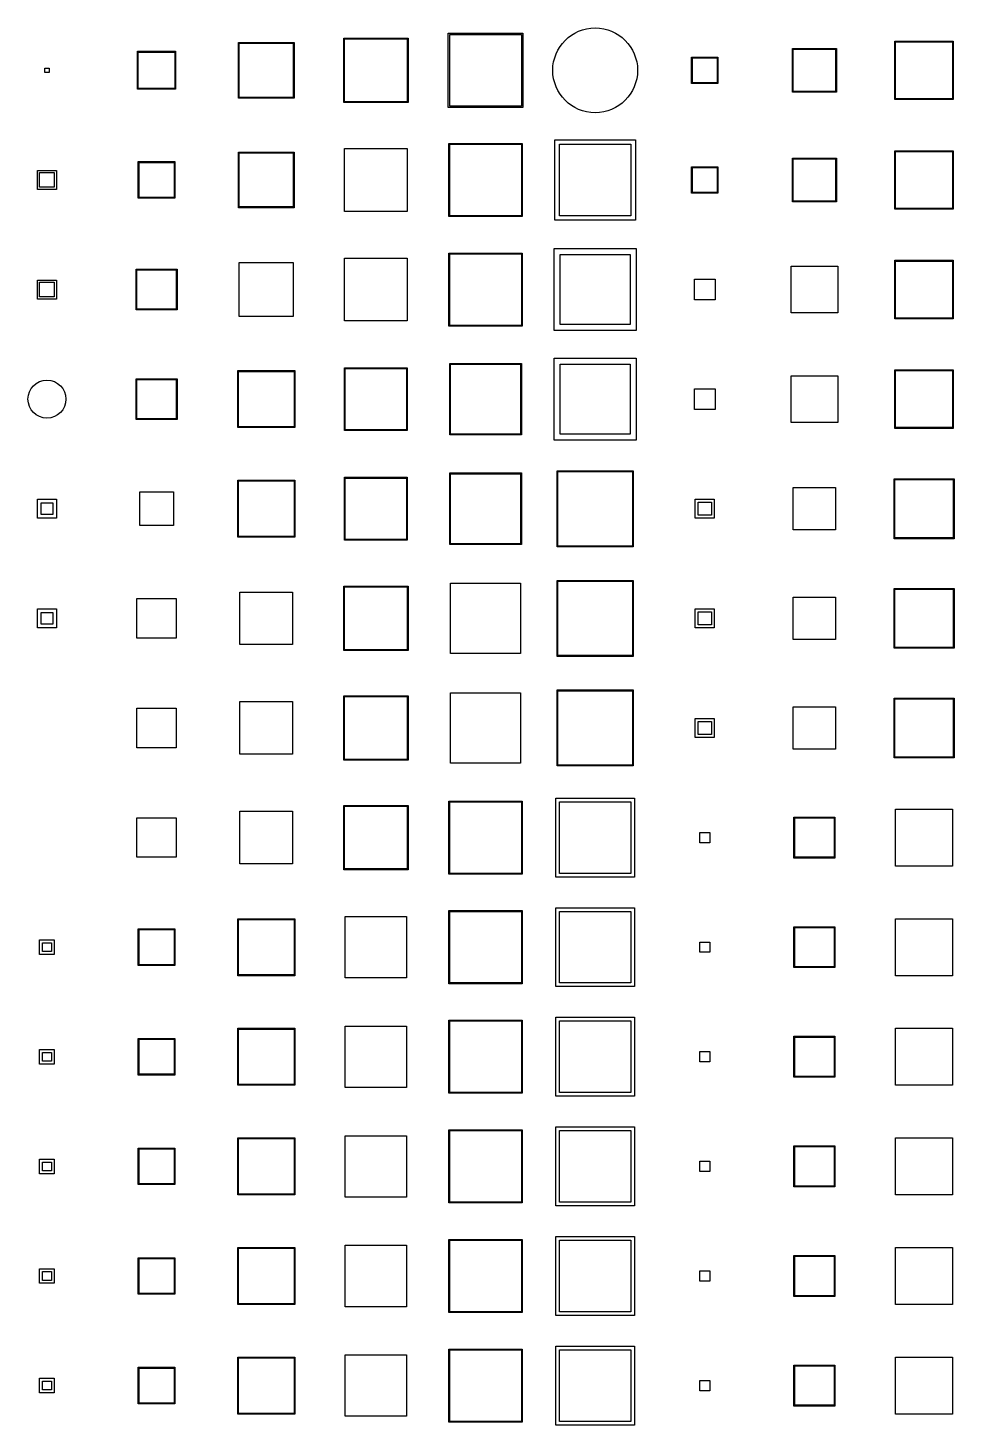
# Model space of a CAD drawing. Header units: millimetres. Extents: x -195 to 195, y -219 to 195.
# Drawn here: x 62.5 to 125.8, y -13.9 to 81.7 of the extents above; entities that cross this region are included whole.
import ezdxf

# ---------------------------------------------------------------- set-up
doc = ezdxf.new("R2010")
doc.units = ezdxf.units.MM
for name, color, linetype in [('DRILL', 6, 'Continuous'), ('M1', 1, 'Continuous'), ('M2', 30, 'Continuous'), ('M3', 5, 'Continuous'), ('M4', 3, 'Continuous')]:
    doc.layers.add(name, color=color, linetype=linetype)

msp = doc.modelspace()

# ---------------------------------------------------------------- linework, layer by layer
at = {"layer": 'DRILL'}
for centre, radius in [((101.25, 78.75), 2.9), ((63.75, 56.25), 1.3)]:
    msp.add_circle(centre, radius, dxfattribs=at)
at = {"layer": 'M1'}
for points in [[(80.6, 80.6), (80.6, 76.9), (76.9, 76.9), (76.9, 80.6)], [(88.4, 80.9), (88.4, 76.6), (84.1, 76.6), (84.1, 80.9)], [(96.2, 81.2), (96.2, 76.3), (91.3, 76.3), (91.3, 81.2)], [(125.7, 80.7), (125.7, 76.8), (121.8, 76.8), (121.8, 80.7)], [(72.5, 80), (72.5, 77.5), (70, 77.5), (70, 80)], [(109.65, 79.65), (109.65, 77.85), (107.85, 77.85), (107.85, 79.65)], [(117.7, 80.2), (117.7, 77.3), (114.8, 77.3), (114.8, 80.2)], [(63.6, 78.9), (63.9, 78.9), (63.9, 78.6), (63.6, 78.6)], [(91.25, 73.75), (96.25, 73.75), (96.25, 68.75), (91.25, 68.75)], [(103.7, 73.7), (103.7, 68.8), (98.8, 68.8), (98.8, 73.7)], [(80.6, 73.1), (80.6, 69.4), (76.9, 69.4), (76.9, 73.1)], [(88.4, 73.4), (88.4, 69.1), (84.1, 69.1), (84.1, 73.4)], [(114.8, 72.7), (117.7, 72.7), (117.7, 69.8), (114.8, 69.8)], [(125.7, 73.2), (125.7, 69.3), (121.8, 69.3), (121.8, 73.2)], [(64.25, 71.75), (64.25, 70.75), (63.25, 70.75), (63.25, 71.75)], [(72.45, 72.45), (72.45, 70.05), (70.05, 70.05), (70.05, 72.45)], [(109.65, 72.15), (109.65, 70.35), (107.85, 70.35), (107.85, 72.15)], [(91.25, 66.25), (96.25, 66.25), (96.25, 61.25), (91.25, 61.25)], [(104.05, 66.55), (104.05, 60.95), (98.45, 60.95), (98.45, 66.55)], [(72.65, 65.15), (72.65, 62.35), (69.85, 62.35), (69.85, 65.15)], [(80.6, 65.6), (80.6, 61.9), (76.9, 61.9), (76.9, 65.6)], [(88.4, 65.9), (88.4, 61.6), (84.1, 61.6), (84.1, 65.9)], [(117.85, 65.35), (117.85, 62.15), (114.65, 62.15), (114.65, 65.35)], [(121.8, 65.7), (125.7, 65.7), (125.7, 61.8), (121.8, 61.8)], [(63.25, 64.25), (64.25, 64.25), (64.25, 63.25), (63.25, 63.25)], [(109.45, 64.45), (109.45, 63.05), (108.05, 63.05), (108.05, 64.45)], [(84.15, 58.35), (88.35, 58.35), (88.35, 54.15), (84.15, 54.15)], [(96.2, 58.7), (96.2, 53.8), (91.3, 53.8), (91.3, 58.7)], [(104.05, 59.05), (104.05, 53.45), (98.45, 53.45), (98.45, 59.05)], [(72.65, 57.65), (72.65, 54.85), (69.85, 54.85), (69.85, 57.65)], [(80.7, 58.2), (80.7, 54.3), (76.8, 54.3), (76.8, 58.2)], [(114.65, 57.85), (117.85, 57.85), (117.85, 54.65), (114.65, 54.65)], [(125.7, 58.2), (125.7, 54.3), (121.8, 54.3), (121.8, 58.2)], [(109.45, 56.95), (109.45, 55.55), (108.05, 55.55), (108.05, 56.95)], [(80.7, 50.7), (80.7, 46.8), (76.8, 46.8), (76.8, 50.7)], [(88.35, 50.85), (88.35, 46.65), (84.15, 46.65), (84.15, 50.85)], [(96.2, 51.2), (96.2, 46.3), (91.3, 46.3), (91.3, 51.2)], [(103.8, 51.3), (103.8, 46.2), (98.7, 46.2), (98.7, 51.3)], [(125.75, 50.75), (125.75, 46.75), (121.75, 46.75), (121.75, 50.75)], [(72.4, 49.9), (72.4, 47.6), (70.1, 47.6), (70.1, 49.9)], [(117.7, 50.2), (117.7, 47.3), (114.8, 47.3), (114.8, 50.2)], [(64.4, 49.4), (64.4, 48.1), (63.1, 48.1), (63.1, 49.4)], [(109.4, 49.4), (109.4, 48.1), (108.1, 48.1), (108.1, 49.4)], [(76.95, 43.05), (80.55, 43.05), (80.55, 39.45), (76.95, 39.45)], [(88.4, 43.4), (88.4, 39.1), (84.1, 39.1), (84.1, 43.4)], [(91.35, 43.65), (96.15, 43.65), (96.15, 38.85), (91.35, 38.85)], [(103.8, 43.8), (103.8, 38.7), (98.7, 38.7), (98.7, 43.8)], [(121.75, 43.25), (125.75, 43.25), (125.75, 39.25), (121.75, 39.25)], [(72.6, 42.6), (72.6, 39.9), (69.9, 39.9), (69.9, 42.6)], [(117.7, 42.7), (117.7, 39.8), (114.8, 39.8), (114.8, 42.7)], [(64.4, 41.9), (64.4, 40.6), (63.1, 40.6), (63.1, 41.9)], [(109.4, 41.9), (109.4, 40.6), (108.1, 40.6), (108.1, 41.9)], [(80.55, 35.55), (80.55, 31.95), (76.95, 31.95), (76.95, 35.55)], [(84.1, 35.9), (88.4, 35.9), (88.4, 31.6), (84.1, 31.6)], [(96.15, 36.15), (96.15, 31.35), (91.35, 31.35), (91.35, 36.15)], [(103.8, 36.3), (103.8, 31.2), (98.7, 31.2), (98.7, 36.3)], [(125.75, 35.75), (125.75, 31.75), (121.75, 31.75), (121.75, 35.75)], [(72.6, 35.1), (72.6, 32.4), (69.9, 32.4), (69.9, 35.1)], [(114.8, 35.2), (117.7, 35.2), (117.7, 32.3), (114.8, 32.3)], [(109.4, 34.4), (109.4, 33.1), (108.1, 33.1), (108.1, 34.4)], [(96.25, 28.75), (96.25, 23.75), (91.25, 23.75), (91.25, 28.75)], [(103.7, 28.7), (103.7, 23.8), (98.8, 23.8), (98.8, 28.7)], [(80.55, 28.05), (80.55, 24.45), (76.95, 24.45), (76.95, 28.05)], [(88.4, 28.4), (88.4, 24.1), (84.1, 24.1), (84.1, 28.4)], [(125.7, 28.2), (125.7, 24.3), (121.8, 24.3), (121.8, 28.2)], [(72.6, 27.6), (72.6, 24.9), (69.9, 24.9), (69.9, 27.6)], [(117.65, 27.65), (117.65, 24.85), (114.85, 24.85), (114.85, 27.65)], [(109.1, 26.6), (109.1, 25.9), (108.4, 25.9), (108.4, 26.6)], [(91.25, 21.25), (96.25, 21.25), (96.25, 16.25), (91.25, 16.25)], [(103.7, 21.2), (103.7, 16.3), (98.8, 16.3), (98.8, 21.2)], [(80.7, 20.7), (80.7, 16.8), (76.8, 16.8), (76.8, 20.7)], [(88.35, 20.85), (88.35, 16.65), (84.15, 16.65), (84.15, 20.85)], [(117.65, 20.15), (117.65, 17.35), (114.85, 17.35), (114.85, 20.15)], [(125.7, 20.7), (125.7, 16.8), (121.8, 16.8), (121.8, 20.7)], [(70.05, 19.95), (72.45, 19.95), (72.45, 17.55), (70.05, 17.55)], [(64.05, 19.05), (64.05, 18.45), (63.45, 18.45), (63.45, 19.05)], [(109.1, 19.1), (109.1, 18.4), (108.4, 18.4), (108.4, 19.1)], [(96.25, 13.75), (96.25, 8.75), (91.25, 8.75), (91.25, 13.75)], [(103.7, 13.7), (103.7, 8.8), (98.8, 8.8), (98.8, 13.7)], [(72.45, 12.45), (72.45, 10.05), (70.05, 10.05), (70.05, 12.45)], [(80.7, 13.2), (80.7, 9.3), (76.8, 9.3), (76.8, 13.2)], [(84.15, 13.35), (88.35, 13.35), (88.35, 9.15), (84.15, 9.15)], [(114.85, 12.65), (117.65, 12.65), (117.65, 9.85), (114.85, 9.85)], [(125.7, 13.2), (125.7, 9.3), (121.8, 9.3), (121.8, 13.2)], [(64.05, 11.55), (64.05, 10.95), (63.45, 10.95), (63.45, 11.55)], [(109.1, 11.6), (109.1, 10.9), (108.4, 10.9), (108.4, 11.6)], [(84.15, 5.85), (88.35, 5.85), (88.35, 1.65), (84.15, 1.65)], [(96.25, 6.25), (96.25, 1.25), (91.25, 1.25), (91.25, 6.25)], [(103.7, 6.2), (103.7, 1.3), (98.8, 1.3), (98.8, 6.2)], [(70.05, 4.95), (72.45, 4.95), (72.45, 2.55), (70.05, 2.55)], [(80.7, 5.7), (80.7, 1.8), (76.8, 1.8), (76.8, 5.7)], [(117.65, 5.15), (117.65, 2.35), (114.85, 2.35), (114.85, 5.15)], [(125.7, 5.7), (125.7, 1.8), (121.8, 1.8), (121.8, 5.7)], [(64.05, 4.05), (64.05, 3.45), (63.45, 3.45), (63.45, 4.05)], [(108.4, 4.1), (109.1, 4.1), (109.1, 3.4), (108.4, 3.4)], [(80.7, -1.8), (80.7, -5.7), (76.8, -5.7), (76.8, -1.8)], [(88.35, -1.65), (88.35, -5.85), (84.15, -5.85), (84.15, -1.65)], [(96.25, -1.25), (96.25, -6.25), (91.25, -6.25), (91.25, -1.25)], [(103.7, -1.3), (103.7, -6.2), (98.8, -6.2), (98.8, -1.3)], [(125.7, -1.8), (125.7, -5.7), (121.8, -5.7), (121.8, -1.8)], [(72.45, -2.55), (72.45, -4.95), (70.05, -4.95), (70.05, -2.55)], [(117.65, -2.35), (117.65, -5.15), (114.85, -5.15), (114.85, -2.35)], [(63.45, -3.45), (64.05, -3.45), (64.05, -4.05), (63.45, -4.05)], [(109.1, -3.4), (109.1, -4.1), (108.4, -4.1), (108.4, -3.4)], [(80.7, -9.3), (80.7, -13.2), (76.8, -13.2), (76.8, -9.3)], [(84.15, -9.15), (88.35, -9.15), (88.35, -13.35), (84.15, -13.35)], [(96.25, -8.75), (96.25, -13.75), (91.25, -13.75), (91.25, -8.75)], [(103.7, -8.8), (103.7, -13.7), (98.8, -13.7), (98.8, -8.8)], [(121.8, -9.3), (125.7, -9.3), (125.7, -13.2), (121.8, -13.2)], [(72.45, -10.05), (72.45, -12.45), (70.05, -12.45), (70.05, -10.05)], [(117.65, -9.85), (117.65, -12.65), (114.85, -12.65), (114.85, -9.85)], [(64.05, -10.95), (64.05, -11.55), (63.45, -11.55), (63.45, -10.95)], [(109.1, -10.9), (109.1, -11.6), (108.4, -11.6), (108.4, -10.9)]]:
    msp.add_lwpolyline(points, close=True, dxfattribs=at)
at = {"layer": 'M2'}
for points in [[(96.3, 81.3), (96.3, 76.2), (91.2, 76.2), (91.2, 81.3)], [(80.65, 80.65), (80.65, 76.85), (76.85, 76.85), (76.85, 80.65)], [(88.45, 80.95), (88.45, 76.55), (84.05, 76.55), (84.05, 80.95)], [(125.75, 80.75), (125.75, 76.75), (121.75, 76.75), (121.75, 80.75)], [(72.55, 80.05), (72.55, 77.45), (69.95, 77.45), (69.95, 80.05)], [(109.6, 79.6), (109.6, 77.9), (107.9, 77.9), (107.9, 79.6)], [(117.75, 80.25), (117.75, 77.25), (114.75, 77.25), (114.75, 80.25)], [(63.6, 78.9), (63.9, 78.9), (63.9, 78.6), (63.6, 78.6)], [(91.3, 73.7), (96.2, 73.7), (96.2, 68.8), (91.3, 68.8)], [(104, 74), (104, 68.5), (98.5, 68.5), (98.5, 74)], [(80.65, 73.15), (80.65, 69.35), (76.85, 69.35), (76.85, 73.15)], [(88.4, 73.4), (88.4, 69.1), (84.1, 69.1), (84.1, 73.4)], [(114.75, 72.75), (117.75, 72.75), (117.75, 69.75), (114.75, 69.75)], [(125.75, 73.25), (125.75, 69.25), (121.75, 69.25), (121.75, 73.25)], [(64.4, 71.9), (64.4, 70.6), (63.1, 70.6), (63.1, 71.9)], [(72.5, 72.5), (72.5, 70), (70, 70), (70, 72.5)], [(109.6, 72.1), (109.6, 70.4), (107.9, 70.4), (107.9, 72.1)], [(91.3, 66.2), (96.2, 66.2), (96.2, 61.3), (91.3, 61.3)], [(103.65, 66.15), (103.65, 61.35), (98.85, 61.35), (98.85, 66.15)], [(72.6, 65.1), (72.6, 62.4), (69.9, 62.4), (69.9, 65.1)], [(80.6, 65.6), (80.6, 61.9), (76.9, 61.9), (76.9, 65.6)], [(88.4, 65.9), (88.4, 61.6), (84.1, 61.6), (84.1, 65.9)], [(117.85, 65.35), (117.85, 62.15), (114.65, 62.15), (114.65, 65.35)], [(121.75, 65.75), (125.75, 65.75), (125.75, 61.75), (121.75, 61.75)], [(63.1, 64.4), (64.4, 64.4), (64.4, 63.1), (63.1, 63.1)], [(109.45, 64.45), (109.45, 63.05), (108.05, 63.05), (108.05, 64.45)], [(84.1, 58.4), (88.4, 58.4), (88.4, 54.1), (84.1, 54.1)], [(96.15, 58.65), (96.15, 53.85), (91.35, 53.85), (91.35, 58.65)], [(103.65, 58.65), (103.65, 53.85), (98.85, 53.85), (98.85, 58.65)], [(72.6, 57.6), (72.6, 54.9), (69.9, 54.9), (69.9, 57.6)], [(80.65, 58.15), (80.65, 54.35), (76.85, 54.35), (76.85, 58.15)], [(114.65, 57.85), (117.85, 57.85), (117.85, 54.65), (114.65, 54.65)], [(125.75, 58.25), (125.75, 54.25), (121.75, 54.25), (121.75, 58.25)], [(109.45, 56.95), (109.45, 55.55), (108.05, 55.55), (108.05, 56.95)], [(88.4, 50.9), (88.4, 46.6), (84.1, 46.6), (84.1, 50.9)], [(96.15, 51.15), (96.15, 46.35), (91.35, 46.35), (91.35, 51.15)], [(103.85, 51.35), (103.85, 46.15), (98.65, 46.15), (98.65, 51.35)], [(125.8, 50.8), (125.8, 46.7), (121.7, 46.7), (121.7, 50.8)], [(72.4, 49.9), (72.4, 47.6), (70.1, 47.6), (70.1, 49.9)], [(80.65, 50.65), (80.65, 46.85), (76.85, 46.85), (76.85, 50.65)], [(117.7, 50.2), (117.7, 47.3), (114.8, 47.3), (114.8, 50.2)], [(64.15, 49.15), (64.15, 48.35), (63.35, 48.35), (63.35, 49.15)], [(109.2, 49.2), (109.2, 48.3), (108.3, 48.3), (108.3, 49.2)], [(76.95, 43.05), (80.55, 43.05), (80.55, 39.45), (76.95, 39.45)], [(88.45, 43.45), (88.45, 39.05), (84.05, 39.05), (84.05, 43.45)], [(91.35, 43.65), (96.15, 43.65), (96.15, 38.85), (91.35, 38.85)], [(103.85, 43.85), (103.85, 38.65), (98.65, 38.65), (98.65, 43.85)], [(121.7, 43.3), (125.8, 43.3), (125.8, 39.2), (121.7, 39.2)], [(72.6, 42.6), (72.6, 39.9), (69.9, 39.9), (69.9, 42.6)], [(117.7, 42.7), (117.7, 39.8), (114.8, 39.8), (114.8, 42.7)], [(64.15, 41.65), (64.15, 40.85), (63.35, 40.85), (63.35, 41.65)], [(109.2, 41.7), (109.2, 40.8), (108.3, 40.8), (108.3, 41.7)], [(103.85, 36.35), (103.85, 31.15), (98.65, 31.15), (98.65, 36.35)], [(80.55, 35.55), (80.55, 31.95), (76.95, 31.95), (76.95, 35.55)], [(84.05, 35.95), (88.45, 35.95), (88.45, 31.55), (84.05, 31.55)], [(96.15, 36.15), (96.15, 31.35), (91.35, 31.35), (91.35, 36.15)], [(125.8, 35.8), (125.8, 31.7), (121.7, 31.7), (121.7, 35.8)], [(72.6, 35.1), (72.6, 32.4), (69.9, 32.4), (69.9, 35.1)], [(114.8, 35.2), (117.7, 35.2), (117.7, 32.3), (114.8, 32.3)], [(109.2, 34.2), (109.2, 33.3), (108.3, 33.3), (108.3, 34.2)], [(96.2, 28.7), (96.2, 23.8), (91.3, 23.8), (91.3, 28.7)], [(103.95, 28.95), (103.95, 23.55), (98.55, 23.55), (98.55, 28.95)], [(80.55, 28.05), (80.55, 24.45), (76.95, 24.45), (76.95, 28.05)], [(88.45, 28.45), (88.45, 24.05), (84.05, 24.05), (84.05, 28.45)], [(125.7, 28.2), (125.7, 24.3), (121.8, 24.3), (121.8, 28.2)], [(72.6, 27.6), (72.6, 24.9), (69.9, 24.9), (69.9, 27.6)], [(117.6, 27.6), (117.6, 24.9), (114.9, 24.9), (114.9, 27.6)], [(109.1, 26.6), (109.1, 25.9), (108.4, 25.9), (108.4, 26.6)], [(91.3, 21.2), (96.2, 21.2), (96.2, 16.3), (91.3, 16.3)], [(103.95, 21.45), (103.95, 16.05), (98.55, 16.05), (98.55, 21.45)], [(80.65, 20.65), (80.65, 16.85), (76.85, 16.85), (76.85, 20.65)], [(88.35, 20.85), (88.35, 16.65), (84.15, 16.65), (84.15, 20.85)], [(117.6, 20.1), (117.6, 17.4), (114.9, 17.4), (114.9, 20.1)], [(125.7, 20.7), (125.7, 16.8), (121.8, 16.8), (121.8, 20.7)], [(64.25, 19.25), (64.25, 18.25), (63.25, 18.25), (63.25, 19.25)], [(70, 20), (72.5, 20), (72.5, 17.5), (70, 17.5)], [(109.1, 19.1), (109.1, 18.4), (108.4, 18.4), (108.4, 19.1)], [(96.2, 13.7), (96.2, 8.8), (91.3, 8.8), (91.3, 13.7)], [(103.95, 13.95), (103.95, 8.55), (98.55, 8.55), (98.55, 13.95)], [(72.5, 12.5), (72.5, 10), (70, 10), (70, 12.5)], [(80.65, 13.15), (80.65, 9.35), (76.85, 9.35), (76.85, 13.15)], [(84.15, 13.35), (88.35, 13.35), (88.35, 9.15), (84.15, 9.15)], [(114.9, 12.6), (117.6, 12.6), (117.6, 9.9), (114.9, 9.9)], [(125.7, 13.2), (125.7, 9.3), (121.8, 9.3), (121.8, 13.2)], [(64.25, 11.75), (64.25, 10.75), (63.25, 10.75), (63.25, 11.75)], [(109.1, 11.6), (109.1, 10.9), (108.4, 10.9), (108.4, 11.6)], [(84.15, 5.85), (88.35, 5.85), (88.35, 1.65), (84.15, 1.65)], [(96.2, 6.2), (96.2, 1.3), (91.3, 1.3), (91.3, 6.2)], [(103.95, 6.45), (103.95, 1.05), (98.55, 1.05), (98.55, 6.45)], [(70, 5), (72.5, 5), (72.5, 2.5), (70, 2.5)], [(80.65, 5.65), (80.65, 1.85), (76.85, 1.85), (76.85, 5.65)], [(117.6, 5.1), (117.6, 2.4), (114.9, 2.4), (114.9, 5.1)], [(125.7, 5.7), (125.7, 1.8), (121.8, 1.8), (121.8, 5.7)], [(64.25, 4.25), (64.25, 3.25), (63.25, 3.25), (63.25, 4.25)], [(108.4, 4.1), (109.1, 4.1), (109.1, 3.4), (108.4, 3.4)], [(80.65, -1.85), (80.65, -5.65), (76.85, -5.65), (76.85, -1.85)], [(88.35, -1.65), (88.35, -5.85), (84.15, -5.85), (84.15, -1.65)], [(96.2, -1.3), (96.2, -6.2), (91.3, -6.2), (91.3, -1.3)], [(103.95, -1.05), (103.95, -6.45), (98.55, -6.45), (98.55, -1.05)], [(125.7, -1.8), (125.7, -5.7), (121.8, -5.7), (121.8, -1.8)], [(72.5, -2.5), (72.5, -5), (70, -5), (70, -2.5)], [(117.6, -2.4), (117.6, -5.1), (114.9, -5.1), (114.9, -2.4)], [(63.25, -3.25), (64.25, -3.25), (64.25, -4.25), (63.25, -4.25)], [(109.1, -3.4), (109.1, -4.1), (108.4, -4.1), (108.4, -3.4)], [(103.95, -8.55), (103.95, -13.95), (98.55, -13.95), (98.55, -8.55)], [(80.65, -9.35), (80.65, -13.15), (76.85, -13.15), (76.85, -9.35)], [(84.15, -9.15), (88.35, -9.15), (88.35, -13.35), (84.15, -13.35)], [(96.2, -8.8), (96.2, -13.7), (91.3, -13.7), (91.3, -8.8)], [(121.8, -9.3), (125.7, -9.3), (125.7, -13.2), (121.8, -13.2)], [(72.5, -10), (72.5, -12.5), (70, -12.5), (70, -10)], [(117.6, -9.9), (117.6, -12.6), (114.9, -12.6), (114.9, -9.9)], [(64.25, -10.75), (64.25, -11.75), (63.25, -11.75), (63.25, -10.75)], [(109.1, -10.9), (109.1, -11.6), (108.4, -11.6), (108.4, -10.9)]]:
    msp.add_lwpolyline(points, close=True, dxfattribs=at)
at = {"layer": 'M3'}
for points in [[(80.6, 80.6), (80.6, 76.9), (76.9, 76.9), (76.9, 80.6)], [(88.4, 80.9), (88.4, 76.6), (84.1, 76.6), (84.1, 80.9)], [(96.2, 81.2), (96.2, 76.3), (91.3, 76.3), (91.3, 81.2)], [(125.7, 80.7), (125.7, 76.8), (121.8, 76.8), (121.8, 80.7)], [(72.5, 80), (72.5, 77.5), (70, 77.5), (70, 80)], [(109.65, 79.65), (109.65, 77.85), (107.85, 77.85), (107.85, 79.65)], [(117.7, 80.2), (117.7, 77.3), (114.8, 77.3), (114.8, 80.2)], [(63.6, 78.9), (63.9, 78.9), (63.9, 78.6), (63.6, 78.6)], [(91.25, 73.75), (96.25, 73.75), (96.25, 68.75), (91.25, 68.75)], [(103.7, 73.7), (103.7, 68.8), (98.8, 68.8), (98.8, 73.7)], [(80.6, 73.1), (80.6, 69.4), (76.9, 69.4), (76.9, 73.1)], [(88.4, 73.4), (88.4, 69.1), (84.1, 69.1), (84.1, 73.4)], [(114.8, 72.7), (117.7, 72.7), (117.7, 69.8), (114.8, 69.8)], [(125.7, 73.2), (125.7, 69.3), (121.8, 69.3), (121.8, 73.2)], [(64.25, 71.75), (64.25, 70.75), (63.25, 70.75), (63.25, 71.75)], [(72.45, 72.45), (72.45, 70.05), (70.05, 70.05), (70.05, 72.45)], [(109.65, 72.15), (109.65, 70.35), (107.85, 70.35), (107.85, 72.15)], [(91.25, 66.25), (96.25, 66.25), (96.25, 61.25), (91.25, 61.25)], [(104.05, 66.55), (104.05, 60.95), (98.45, 60.95), (98.45, 66.55)], [(72.65, 65.15), (72.65, 62.35), (69.85, 62.35), (69.85, 65.15)], [(80.6, 65.6), (80.6, 61.9), (76.9, 61.9), (76.9, 65.6)], [(88.4, 65.9), (88.4, 61.6), (84.1, 61.6), (84.1, 65.9)], [(117.85, 65.35), (117.85, 62.15), (114.65, 62.15), (114.65, 65.35)], [(121.8, 65.7), (125.7, 65.7), (125.7, 61.8), (121.8, 61.8)], [(63.25, 64.25), (64.25, 64.25), (64.25, 63.25), (63.25, 63.25)], [(109.45, 64.45), (109.45, 63.05), (108.05, 63.05), (108.05, 64.45)], [(84.15, 58.35), (88.35, 58.35), (88.35, 54.15), (84.15, 54.15)], [(96.2, 58.7), (96.2, 53.8), (91.3, 53.8), (91.3, 58.7)], [(104.05, 59.05), (104.05, 53.45), (98.45, 53.45), (98.45, 59.05)], [(72.65, 57.65), (72.65, 54.85), (69.85, 54.85), (69.85, 57.65)], [(80.7, 58.2), (80.7, 54.3), (76.8, 54.3), (76.8, 58.2)], [(114.65, 57.85), (117.85, 57.85), (117.85, 54.65), (114.65, 54.65)], [(125.7, 58.2), (125.7, 54.3), (121.8, 54.3), (121.8, 58.2)], [(109.45, 56.95), (109.45, 55.55), (108.05, 55.55), (108.05, 56.95)], [(80.7, 50.7), (80.7, 46.8), (76.8, 46.8), (76.8, 50.7)], [(88.35, 50.85), (88.35, 46.65), (84.15, 46.65), (84.15, 50.85)], [(96.2, 51.2), (96.2, 46.3), (91.3, 46.3), (91.3, 51.2)], [(103.8, 51.3), (103.8, 46.2), (98.7, 46.2), (98.7, 51.3)], [(125.75, 50.75), (125.75, 46.75), (121.75, 46.75), (121.75, 50.75)], [(72.4, 49.9), (72.4, 47.6), (70.1, 47.6), (70.1, 49.9)], [(117.7, 50.2), (117.7, 47.3), (114.8, 47.3), (114.8, 50.2)], [(64.4, 49.4), (64.4, 48.1), (63.1, 48.1), (63.1, 49.4)], [(109.4, 49.4), (109.4, 48.1), (108.1, 48.1), (108.1, 49.4)], [(76.95, 43.05), (80.55, 43.05), (80.55, 39.45), (76.95, 39.45)], [(88.4, 43.4), (88.4, 39.1), (84.1, 39.1), (84.1, 43.4)], [(91.35, 43.65), (96.15, 43.65), (96.15, 38.85), (91.35, 38.85)], [(103.8, 43.8), (103.8, 38.7), (98.7, 38.7), (98.7, 43.8)], [(121.75, 43.25), (125.75, 43.25), (125.75, 39.25), (121.75, 39.25)], [(72.6, 42.6), (72.6, 39.9), (69.9, 39.9), (69.9, 42.6)], [(117.7, 42.7), (117.7, 39.8), (114.8, 39.8), (114.8, 42.7)], [(64.4, 41.9), (64.4, 40.6), (63.1, 40.6), (63.1, 41.9)], [(109.4, 41.9), (109.4, 40.6), (108.1, 40.6), (108.1, 41.9)], [(80.55, 35.55), (80.55, 31.95), (76.95, 31.95), (76.95, 35.55)], [(84.1, 35.9), (88.4, 35.9), (88.4, 31.6), (84.1, 31.6)], [(96.15, 36.15), (96.15, 31.35), (91.35, 31.35), (91.35, 36.15)], [(103.8, 36.3), (103.8, 31.2), (98.7, 31.2), (98.7, 36.3)], [(125.75, 35.75), (125.75, 31.75), (121.75, 31.75), (121.75, 35.75)], [(72.6, 35.1), (72.6, 32.4), (69.9, 32.4), (69.9, 35.1)], [(114.8, 35.2), (117.7, 35.2), (117.7, 32.3), (114.8, 32.3)], [(109.4, 34.4), (109.4, 33.1), (108.1, 33.1), (108.1, 34.4)], [(96.25, 28.75), (96.25, 23.75), (91.25, 23.75), (91.25, 28.75)], [(103.7, 28.7), (103.7, 23.8), (98.8, 23.8), (98.8, 28.7)], [(80.55, 28.05), (80.55, 24.45), (76.95, 24.45), (76.95, 28.05)], [(88.4, 28.4), (88.4, 24.1), (84.1, 24.1), (84.1, 28.4)], [(125.7, 28.2), (125.7, 24.3), (121.8, 24.3), (121.8, 28.2)], [(72.6, 27.6), (72.6, 24.9), (69.9, 24.9), (69.9, 27.6)], [(117.65, 27.65), (117.65, 24.85), (114.85, 24.85), (114.85, 27.65)], [(109.1, 26.6), (109.1, 25.9), (108.4, 25.9), (108.4, 26.6)], [(91.25, 21.25), (96.25, 21.25), (96.25, 16.25), (91.25, 16.25)], [(103.7, 21.2), (103.7, 16.3), (98.8, 16.3), (98.8, 21.2)], [(80.7, 20.7), (80.7, 16.8), (76.8, 16.8), (76.8, 20.7)], [(88.35, 20.85), (88.35, 16.65), (84.15, 16.65), (84.15, 20.85)], [(117.65, 20.15), (117.65, 17.35), (114.85, 17.35), (114.85, 20.15)], [(125.7, 20.7), (125.7, 16.8), (121.8, 16.8), (121.8, 20.7)], [(70.05, 19.95), (72.45, 19.95), (72.45, 17.55), (70.05, 17.55)], [(64.05, 19.05), (64.05, 18.45), (63.45, 18.45), (63.45, 19.05)], [(109.1, 19.1), (109.1, 18.4), (108.4, 18.4), (108.4, 19.1)], [(96.25, 13.75), (96.25, 8.75), (91.25, 8.75), (91.25, 13.75)], [(103.7, 13.7), (103.7, 8.8), (98.8, 8.8), (98.8, 13.7)], [(72.45, 12.45), (72.45, 10.05), (70.05, 10.05), (70.05, 12.45)], [(80.7, 13.2), (80.7, 9.3), (76.8, 9.3), (76.8, 13.2)], [(84.15, 13.35), (88.35, 13.35), (88.35, 9.15), (84.15, 9.15)], [(114.85, 12.65), (117.65, 12.65), (117.65, 9.85), (114.85, 9.85)], [(125.7, 13.2), (125.7, 9.3), (121.8, 9.3), (121.8, 13.2)], [(64.05, 11.55), (64.05, 10.95), (63.45, 10.95), (63.45, 11.55)], [(109.1, 11.6), (109.1, 10.9), (108.4, 10.9), (108.4, 11.6)], [(84.15, 5.85), (88.35, 5.85), (88.35, 1.65), (84.15, 1.65)], [(96.25, 6.25), (96.25, 1.25), (91.25, 1.25), (91.25, 6.25)], [(103.7, 6.2), (103.7, 1.3), (98.8, 1.3), (98.8, 6.2)], [(70.05, 4.95), (72.45, 4.95), (72.45, 2.55), (70.05, 2.55)], [(80.7, 5.7), (80.7, 1.8), (76.8, 1.8), (76.8, 5.7)], [(117.65, 5.15), (117.65, 2.35), (114.85, 2.35), (114.85, 5.15)], [(125.7, 5.7), (125.7, 1.8), (121.8, 1.8), (121.8, 5.7)], [(64.05, 4.05), (64.05, 3.45), (63.45, 3.45), (63.45, 4.05)], [(108.4, 4.1), (109.1, 4.1), (109.1, 3.4), (108.4, 3.4)], [(80.7, -1.8), (80.7, -5.7), (76.8, -5.7), (76.8, -1.8)], [(88.35, -1.65), (88.35, -5.85), (84.15, -5.85), (84.15, -1.65)], [(96.25, -1.25), (96.25, -6.25), (91.25, -6.25), (91.25, -1.25)], [(103.7, -1.3), (103.7, -6.2), (98.8, -6.2), (98.8, -1.3)], [(125.7, -1.8), (125.7, -5.7), (121.8, -5.7), (121.8, -1.8)], [(72.45, -2.55), (72.45, -4.95), (70.05, -4.95), (70.05, -2.55)], [(117.65, -2.35), (117.65, -5.15), (114.85, -5.15), (114.85, -2.35)], [(63.45, -3.45), (64.05, -3.45), (64.05, -4.05), (63.45, -4.05)], [(109.1, -3.4), (109.1, -4.1), (108.4, -4.1), (108.4, -3.4)], [(80.7, -9.3), (80.7, -13.2), (76.8, -13.2), (76.8, -9.3)], [(84.15, -9.15), (88.35, -9.15), (88.35, -13.35), (84.15, -13.35)], [(96.25, -8.75), (96.25, -13.75), (91.25, -13.75), (91.25, -8.75)], [(103.7, -8.8), (103.7, -13.7), (98.8, -13.7), (98.8, -8.8)], [(121.8, -9.3), (125.7, -9.3), (125.7, -13.2), (121.8, -13.2)], [(72.45, -10.05), (72.45, -12.45), (70.05, -12.45), (70.05, -10.05)], [(117.65, -9.85), (117.65, -12.65), (114.85, -12.65), (114.85, -9.85)], [(64.05, -10.95), (64.05, -11.55), (63.45, -11.55), (63.45, -10.95)], [(109.1, -10.9), (109.1, -11.6), (108.4, -11.6), (108.4, -10.9)]]:
    msp.add_lwpolyline(points, close=True, dxfattribs=at)
at = {"layer": 'M4'}
for points in [[(96.3, 81.3), (96.3, 76.2), (91.2, 76.2), (91.2, 81.3)], [(80.65, 80.65), (80.65, 76.85), (76.85, 76.85), (76.85, 80.65)], [(88.45, 80.95), (88.45, 76.55), (84.05, 76.55), (84.05, 80.95)], [(125.75, 80.75), (125.75, 76.75), (121.75, 76.75), (121.75, 80.75)], [(72.55, 80.05), (72.55, 77.45), (69.95, 77.45), (69.95, 80.05)], [(109.6, 79.6), (109.6, 77.9), (107.9, 77.9), (107.9, 79.6)], [(117.75, 80.25), (117.75, 77.25), (114.75, 77.25), (114.75, 80.25)], [(63.6, 78.9), (63.9, 78.9), (63.9, 78.6), (63.6, 78.6)], [(91.3, 73.7), (96.2, 73.7), (96.2, 68.8), (91.3, 68.8)], [(104, 74), (104, 68.5), (98.5, 68.5), (98.5, 74)], [(80.65, 73.15), (80.65, 69.35), (76.85, 69.35), (76.85, 73.15)], [(88.4, 73.4), (88.4, 69.1), (84.1, 69.1), (84.1, 73.4)], [(114.75, 72.75), (117.75, 72.75), (117.75, 69.75), (114.75, 69.75)], [(125.75, 73.25), (125.75, 69.25), (121.75, 69.25), (121.75, 73.25)], [(64.4, 71.9), (64.4, 70.6), (63.1, 70.6), (63.1, 71.9)], [(72.5, 72.5), (72.5, 70), (70, 70), (70, 72.5)], [(109.6, 72.1), (109.6, 70.4), (107.9, 70.4), (107.9, 72.1)], [(91.3, 66.2), (96.2, 66.2), (96.2, 61.3), (91.3, 61.3)], [(103.65, 66.15), (103.65, 61.35), (98.85, 61.35), (98.85, 66.15)], [(72.6, 65.1), (72.6, 62.4), (69.9, 62.4), (69.9, 65.1)], [(80.6, 65.6), (80.6, 61.9), (76.9, 61.9), (76.9, 65.6)], [(88.4, 65.9), (88.4, 61.6), (84.1, 61.6), (84.1, 65.9)], [(117.85, 65.35), (117.85, 62.15), (114.65, 62.15), (114.65, 65.35)], [(121.75, 65.75), (125.75, 65.75), (125.75, 61.75), (121.75, 61.75)], [(63.1, 64.4), (64.4, 64.4), (64.4, 63.1), (63.1, 63.1)], [(109.45, 64.45), (109.45, 63.05), (108.05, 63.05), (108.05, 64.45)], [(84.1, 58.4), (88.4, 58.4), (88.4, 54.1), (84.1, 54.1)], [(96.15, 58.65), (96.15, 53.85), (91.35, 53.85), (91.35, 58.65)], [(103.65, 58.65), (103.65, 53.85), (98.85, 53.85), (98.85, 58.65)], [(72.6, 57.6), (72.6, 54.9), (69.9, 54.9), (69.9, 57.6)], [(80.65, 58.15), (80.65, 54.35), (76.85, 54.35), (76.85, 58.15)], [(114.65, 57.85), (117.85, 57.85), (117.85, 54.65), (114.65, 54.65)], [(125.75, 58.25), (125.75, 54.25), (121.75, 54.25), (121.75, 58.25)], [(109.45, 56.95), (109.45, 55.55), (108.05, 55.55), (108.05, 56.95)], [(88.4, 50.9), (88.4, 46.6), (84.1, 46.6), (84.1, 50.9)], [(96.15, 51.15), (96.15, 46.35), (91.35, 46.35), (91.35, 51.15)], [(103.85, 51.35), (103.85, 46.15), (98.65, 46.15), (98.65, 51.35)], [(125.8, 50.8), (125.8, 46.7), (121.7, 46.7), (121.7, 50.8)], [(72.4, 49.9), (72.4, 47.6), (70.1, 47.6), (70.1, 49.9)], [(80.65, 50.65), (80.65, 46.85), (76.85, 46.85), (76.85, 50.65)], [(117.7, 50.2), (117.7, 47.3), (114.8, 47.3), (114.8, 50.2)], [(64.15, 49.15), (64.15, 48.35), (63.35, 48.35), (63.35, 49.15)], [(109.2, 49.2), (109.2, 48.3), (108.3, 48.3), (108.3, 49.2)], [(76.95, 43.05), (80.55, 43.05), (80.55, 39.45), (76.95, 39.45)], [(88.45, 43.45), (88.45, 39.05), (84.05, 39.05), (84.05, 43.45)], [(91.35, 43.65), (96.15, 43.65), (96.15, 38.85), (91.35, 38.85)], [(103.85, 43.85), (103.85, 38.65), (98.65, 38.65), (98.65, 43.85)], [(121.7, 43.3), (125.8, 43.3), (125.8, 39.2), (121.7, 39.2)], [(72.6, 42.6), (72.6, 39.9), (69.9, 39.9), (69.9, 42.6)], [(117.7, 42.7), (117.7, 39.8), (114.8, 39.8), (114.8, 42.7)], [(64.15, 41.65), (64.15, 40.85), (63.35, 40.85), (63.35, 41.65)], [(109.2, 41.7), (109.2, 40.8), (108.3, 40.8), (108.3, 41.7)], [(103.85, 36.35), (103.85, 31.15), (98.65, 31.15), (98.65, 36.35)], [(80.55, 35.55), (80.55, 31.95), (76.95, 31.95), (76.95, 35.55)], [(84.05, 35.95), (88.45, 35.95), (88.45, 31.55), (84.05, 31.55)], [(96.15, 36.15), (96.15, 31.35), (91.35, 31.35), (91.35, 36.15)], [(125.8, 35.8), (125.8, 31.7), (121.7, 31.7), (121.7, 35.8)], [(72.6, 35.1), (72.6, 32.4), (69.9, 32.4), (69.9, 35.1)], [(114.8, 35.2), (117.7, 35.2), (117.7, 32.3), (114.8, 32.3)], [(109.2, 34.2), (109.2, 33.3), (108.3, 33.3), (108.3, 34.2)], [(96.2, 28.7), (96.2, 23.8), (91.3, 23.8), (91.3, 28.7)], [(103.95, 28.95), (103.95, 23.55), (98.55, 23.55), (98.55, 28.95)], [(80.55, 28.05), (80.55, 24.45), (76.95, 24.45), (76.95, 28.05)], [(88.45, 28.45), (88.45, 24.05), (84.05, 24.05), (84.05, 28.45)], [(125.7, 28.2), (125.7, 24.3), (121.8, 24.3), (121.8, 28.2)], [(72.6, 27.6), (72.6, 24.9), (69.9, 24.9), (69.9, 27.6)], [(117.6, 27.6), (117.6, 24.9), (114.9, 24.9), (114.9, 27.6)], [(109.1, 26.6), (109.1, 25.9), (108.4, 25.9), (108.4, 26.6)], [(91.3, 21.2), (96.2, 21.2), (96.2, 16.3), (91.3, 16.3)], [(103.95, 21.45), (103.95, 16.05), (98.55, 16.05), (98.55, 21.45)], [(80.65, 20.65), (80.65, 16.85), (76.85, 16.85), (76.85, 20.65)], [(88.35, 20.85), (88.35, 16.65), (84.15, 16.65), (84.15, 20.85)], [(117.6, 20.1), (117.6, 17.4), (114.9, 17.4), (114.9, 20.1)], [(125.7, 20.7), (125.7, 16.8), (121.8, 16.8), (121.8, 20.7)], [(64.25, 19.25), (64.25, 18.25), (63.25, 18.25), (63.25, 19.25)], [(70, 20), (72.5, 20), (72.5, 17.5), (70, 17.5)], [(109.1, 19.1), (109.1, 18.4), (108.4, 18.4), (108.4, 19.1)], [(96.2, 13.7), (96.2, 8.8), (91.3, 8.8), (91.3, 13.7)], [(103.95, 13.95), (103.95, 8.55), (98.55, 8.55), (98.55, 13.95)], [(72.5, 12.5), (72.5, 10), (70, 10), (70, 12.5)], [(80.65, 13.15), (80.65, 9.35), (76.85, 9.35), (76.85, 13.15)], [(84.15, 13.35), (88.35, 13.35), (88.35, 9.15), (84.15, 9.15)], [(114.9, 12.6), (117.6, 12.6), (117.6, 9.9), (114.9, 9.9)], [(125.7, 13.2), (125.7, 9.3), (121.8, 9.3), (121.8, 13.2)], [(64.25, 11.75), (64.25, 10.75), (63.25, 10.75), (63.25, 11.75)], [(109.1, 11.6), (109.1, 10.9), (108.4, 10.9), (108.4, 11.6)], [(84.15, 5.85), (88.35, 5.85), (88.35, 1.65), (84.15, 1.65)], [(96.2, 6.2), (96.2, 1.3), (91.3, 1.3), (91.3, 6.2)], [(103.95, 6.45), (103.95, 1.05), (98.55, 1.05), (98.55, 6.45)], [(70, 5), (72.5, 5), (72.5, 2.5), (70, 2.5)], [(80.65, 5.65), (80.65, 1.85), (76.85, 1.85), (76.85, 5.65)], [(117.6, 5.1), (117.6, 2.4), (114.9, 2.4), (114.9, 5.1)], [(125.7, 5.7), (125.7, 1.8), (121.8, 1.8), (121.8, 5.7)], [(64.25, 4.25), (64.25, 3.25), (63.25, 3.25), (63.25, 4.25)], [(108.4, 4.1), (109.1, 4.1), (109.1, 3.4), (108.4, 3.4)], [(80.65, -1.85), (80.65, -5.65), (76.85, -5.65), (76.85, -1.85)], [(88.35, -1.65), (88.35, -5.85), (84.15, -5.85), (84.15, -1.65)], [(96.2, -1.3), (96.2, -6.2), (91.3, -6.2), (91.3, -1.3)], [(103.95, -1.05), (103.95, -6.45), (98.55, -6.45), (98.55, -1.05)], [(125.7, -1.8), (125.7, -5.7), (121.8, -5.7), (121.8, -1.8)], [(72.5, -2.5), (72.5, -5), (70, -5), (70, -2.5)], [(117.6, -2.4), (117.6, -5.1), (114.9, -5.1), (114.9, -2.4)], [(63.25, -3.25), (64.25, -3.25), (64.25, -4.25), (63.25, -4.25)], [(109.1, -3.4), (109.1, -4.1), (108.4, -4.1), (108.4, -3.4)], [(103.95, -8.55), (103.95, -13.95), (98.55, -13.95), (98.55, -8.55)], [(80.65, -9.35), (80.65, -13.15), (76.85, -13.15), (76.85, -9.35)], [(84.15, -9.15), (88.35, -9.15), (88.35, -13.35), (84.15, -13.35)], [(96.2, -8.8), (96.2, -13.7), (91.3, -13.7), (91.3, -8.8)], [(121.8, -9.3), (125.7, -9.3), (125.7, -13.2), (121.8, -13.2)], [(72.5, -10), (72.5, -12.5), (70, -12.5), (70, -10)], [(117.6, -9.9), (117.6, -12.6), (114.9, -12.6), (114.9, -9.9)], [(64.25, -10.75), (64.25, -11.75), (63.25, -11.75), (63.25, -10.75)], [(109.1, -10.9), (109.1, -11.6), (108.4, -11.6), (108.4, -10.9)]]:
    msp.add_lwpolyline(points, close=True, dxfattribs=at)

doc.saveas('drawing.dxf')
